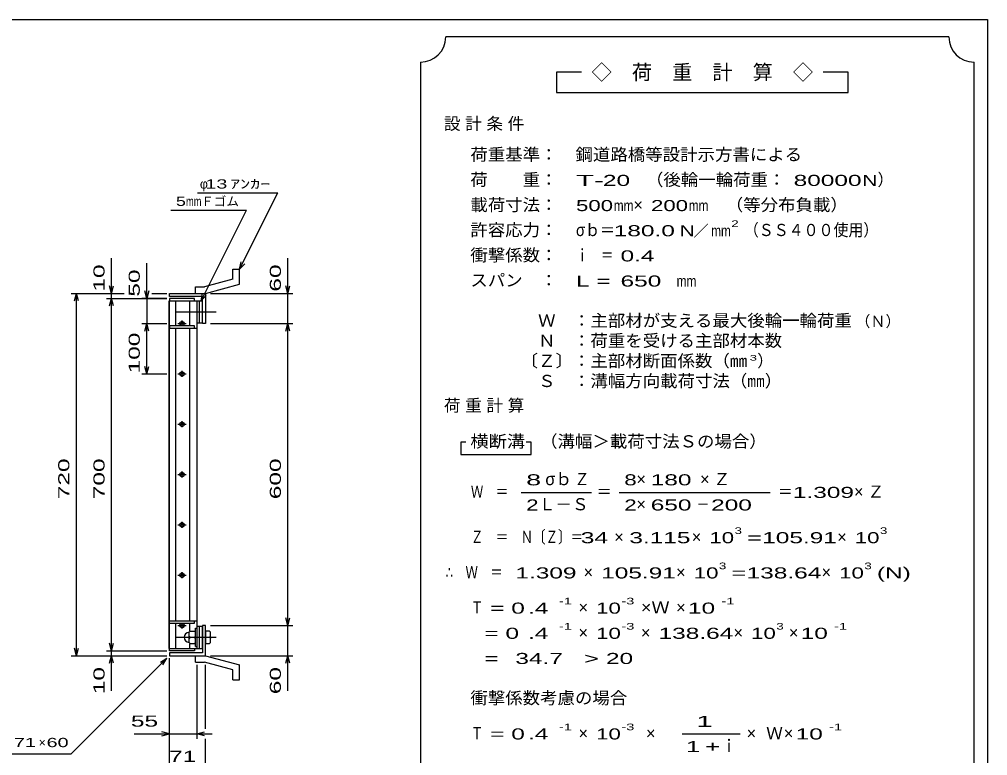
# Model space of a CAD drawing. Units: millimetres, scale not verified. Extents: x -1820 to 1731, y -1282 to 1054.
# Drawn here: x -193 to 1731, y -410 to 1054 of the extents above; entities that cross this region are included whole.
import ezdxf
from ezdxf.enums import TextEntityAlignment as Align

# ---------------------------------------------------------------- set-up
doc = ezdxf.new("R2010")
doc.units = ezdxf.units.MM
doc.header["$LTSCALE"] = 10
doc.linetypes.add('CHAIN', pattern=[18.5, 12, -1.5, 3.5, -1.5])
for name, color, linetype, lineweight in [('0_2', 150, 'Continuous', 25), ('16', 3, 'Continuous', 25), ('19', 6, 'Continuous', 25), ('22', 2, 'Continuous', 25)]:
    doc.layers.add(name, color=color, linetype=linetype, lineweight=lineweight)
doc.styles.add('ベクトル', font='')
doc.styles.get('ベクトル').set_extended_font_data('ベクトル')

msp = doc.modelspace()

# ---------------------------------------------------------------- linework, layer by layer
at = {"layer": '0_2'}
for p, q in [((-1729, 1053.5), (1731, 1053.5)), ((1731, 1053.5), (1731, -1146.5))]:
    msp.add_line(p, q, dxfattribs=at)
at = {"layer": '16'}
for p, q in [((104.3, -196.5), (104.3, 494.5)), ((104.3, 494.5), (105, 494.5)), ((155, 499), (105, 499)), ((105, 499), (105, 494.5)), ((105, 494.5), (155, 494.5)), ((105, -196.5), (105, 494.5)), ((105, 494.5), (160, 494.5)), ((117.5, 444.5), (117.5, 494.5)), ((145.5, 444.5), (145.5, 494.5)), ((155, 494.5), (155, 499)), ((160, -196.5), (160, 494.5)), ((160, 494.5), (164.5, 494.5)), ((164.5, 450.5), (164.5, 494.5)), ((164.5, 494.5), (170.5, 494.5)), ((170.5, 450.5), (170.5, 494.5)), ((105, 444.5), (105, 440)), ((155, 444.5), (105, 444.5)), ((122, 449), (138, 449)), ((128, 452), (132, 452)), ((128, 446), (132, 446)), ((130, 444.5), (130, 455)), ((155, 440), (155, 444.5)), ((160, 450.5), (164.5, 450.5)), ((164.5, 450.5), (170.5, 450.5)), ((105, 440), (160, 440)), ((117.5, -142), (117.5, 440)), ((145.5, -142), (145.5, 440)), ((122, 349), (138, 349)), ((128, 352), (132, 352)), ((130, 343), (130, 355)), ((128, 346), (132, 346)), ((128, 252), (132, 252)), ((130, 243), (130, 255)), ((122, 249), (138, 249)), ((128, 246), (132, 246)), ((130, 143), (130, 155)), ((122, 149), (138, 149)), ((128, 152), (132, 152)), ((128, 146), (132, 146)), ((122, 49), (138, 49)), ((128, 52), (132, 52)), ((128, 46), (132, 46)), ((130, 43), (130, 55)), ((122, -51), (138, -51)), ((128, -48), (132, -48)), ((128, -54), (132, -54)), ((130, -57), (130, -45)), ((105, -146.5), (105, -142)), ((105, -142), (160, -142)), ((105, -146.5), (155, -146.5)), ((117.5, -196.5), (117.5, -146.5)), ((122, -151), (138, -151)), ((128, -148), (132, -148)), ((130, -157), (130, -146.5)), ((145.5, -161.5), (145.5, -146.5)), ((155, -146.5), (155, -142)), ((160, -152.5), (164.5, -152.5)), ((164.5, -196.5), (164.5, -152.5)), ((164.5, -152.5), (170.5, -152.5)), ((170.5, -196.5), (170.5, -152.5)), ((128, -154), (132, -154)), ((146, -162.5), (144, -164.5)), ((144, -184.5), (144, -164.5)), ((146, -174.5), (144, -172.5)), ((146, -162.5), (155, -162.5)), ((157, -164.5), (155, -162.5)), ((155, -174.5), (157, -172.5)), ((157, -193), (157, -156)), ((157, -156), (160, -156)), ((160, -193), (160, -156)), ((146, -174.5), (144, -176.5)), ((144, -184.5), (146, -186.5)), ((145.5, -196.5), (145.5, -187.5)), ((146, -174.5), (155, -174.5)), ((146, -186.5), (155, -186.5)), ((157, -176.5), (155, -174.5)), ((155, -186.5), (157, -184.5)), ((104.3, -196.5), (105, -196.5)), ((105, -196.5), (155, -196.5)), ((105, -201), (105, -196.5)), ((105, -196.5), (160, -196.5)), ((155, -201), (105, -201)), ((155, -196.5), (155, -201)), ((157, -193), (160, -193)), ((160, -196.5), (164.5, -196.5)), ((164.5, -196.5), (170.5, -196.5))]:
    msp.add_line(p, q, dxfattribs=at)
at = {"layer": '16', "linetype": 'CHAIN'}
for p, q in [((117, 472.5), (198, 472.5)), ((117, -174.5), (198, -174.5))]:
    msp.add_line(p, q, dxfattribs=at)
at = {"layer": '16'}
for centre, radius, start, end in [((128, 449), 3, 90, 270), ((130, 449), 4, 46.6, 133.4), ((130, 449), 4, 226.6, 313.4), ((132, 449), 3, 270, 90), ((128, 349), 3, 90, 270), ((130, 349), 4, 46.6, 133.4), ((132, 349), 3, 270, 90), ((130, 349), 4, 226.6, 313.4), ((128, 249), 3, 90, 270), ((130, 249), 4, 46.6, 133.4), ((132, 249), 3, 270, 90), ((130, 249), 4, 226.6, 313.4), ((128, 149), 3, 90, 270), ((130, 149), 4, 46.6, 133.4), ((130, 149), 4, 226.6, 313.4), ((132, 149), 3, 270, 90), ((128, 49), 3, 90, 270), ((130, 49), 4, 46.6, 133.4), ((130, 49), 4, 226.6, 313.4), ((132, 49), 3, 270, 90), ((128, -51), 3, 90, 270), ((130, -51), 4, 46.6, 133.4), ((130, -51), 4, 226.6, 313.4), ((132, -51), 3, 270, 90), ((128, -151), 3, 90, 270), ((130, -151), 4, 46.6, 133.4), ((130, -151), 4, 226.6, 313.4), ((132, -151), 3, 270, 90), ((144, -174.5), 10, 90, 270)]:
    msp.add_arc(centre, radius, start, end, dxfattribs=at)
at = {"layer": '19'}
for p, q in [((231.1, 557.1), (244.1, 557.1)), ((231.1, 537.1), (231.1, 557.1)), ((244.1, 527.1), (244.1, 557.1)), ((156.5, 522), (174.8, 522)), ((156.5, 509), (156.5, 522)), ((231.1, 537.1), (174.8, 522)), ((176.5, 509), (244.1, 527.1)), ((105, 503), (105, 509)), ((105, 509), (176.5, 509)), ((170.5, 503), (105, 503)), ((156.5, 509), (176.5, 509)), ((170.5, 449), (170.5, 503)), ((176.5, 509), (176.5, 449)), ((176.5, 449), (170.5, 449)), ((176.5, -151), (170.5, -151)), ((170.5, -151), (170.5, -205)), ((176.5, -211), (176.5, -151)), ((184.5, -162.5), (176.5, -162.5)), ((176.5, -162.5), (176.5, -186.5)), ((186.5, -164.5), (184.5, -162.5)), ((186.5, -172.5), (184.5, -174.5)), ((186.5, -184.5), (186.5, -164.5)), ((176.5, -174.5), (184.5, -174.5)), ((176.5, -186.5), (184.5, -186.5)), ((184.5, -174.5), (186.5, -176.5)), ((184.5, -186.5), (186.5, -184.5)), ((105, -205), (105, -211)), ((170.5, -205), (105, -205)), ((105, -211), (176.5, -211)), ((156.5, -211), (176.5, -211)), ((156.5, -224), (156.5, -211)), ((176.5, -211), (244.1, -229.1)), ((156.5, -224), (174.8, -224)), ((231.1, -239.1), (174.8, -224)), ((244.1, -259.1), (244.1, -229.1)), ((231.1, -259.1), (231.1, -239.1)), ((231.1, -259.1), (244.1, -259.1))]:
    msp.add_line(p, q, dxfattribs=at)
at = {"layer": '22', "color": 4}
for p, q in [((1654, 1018.5), (654, 1018.5)), ((604, 968.5), (604, -581.5)), ((1704, -581.5), (1704, 968.5)), ((924, 948.5), (874, 948.5)), ((874, 948.5), (874, 908.5)), ((1454, 948.5), (1404, 948.5)), ((1454, 908.5), (1454, 948.5)), ((874, 908.5), (1454, 908.5)), ((160.5, 709), (320.5, 709)), ((244.5, 557), (320.5, 709)), ((108, 674.5), (258, 674.5)), ((168, 494.5), (258, 674.5)), ((-10, 509), (-10, 579)), ((340.5, 509), (340.5, 579)), ((60, 499), (60, 569)), ((244.5, 557), (247.5, 571.6)), ((244.5, 557), (254.5, 568)), ((-10, 509), (-14, 524)), ((-10, 509), (-6, 524)), ((340.5, 509), (336.5, 524)), ((340.5, 509), (344.5, 524)), ((-90, 509), (15, 509)), ((-84, 494), (-80, 509)), ((-76, 494), (-80, 509)), ((-80, -211), (-80, 509)), ((-20, 509), (15, 509)), ((-10, 499), (-10, 509)), ((60, 499), (56, 514)), ((64, 514), (60, 499)), ((70, 509), (100, 509)), ((70, 509), (100, 509)), ((168, 494.5), (171, 509.1)), ((168, 494.5), (178, 505.5)), ((186.5, 509), (350.5, 509)), ((340.5, 449), (340.5, 509)), ((-20, 499), (100, 499)), ((-14, 484), (-10, 499)), ((-6, 484), (-10, 499)), ((-10, -201), (-10, 499)), ((100, 499), (50, 499)), ((60, 499), (60, 449)), ((50, 449), (100, 449)), ((56, 434), (60, 449)), ((64, 434), (60, 449)), ((60, 349), (60, 449)), ((186.5, 449), (350.5, 449)), ((336.5, 434), (340.5, 449)), ((344.5, 434), (340.5, 449)), ((340.5, -151), (340.5, 449)), ((50, 349), (100, 349)), ((60, 349), (56, 364)), ((60, 349), (64, 364)), ((694, 213.5), (684, 213.5)), ((684, 213.5), (684, 188.5)), ((824, 213.5), (814, 213.5)), ((824, 188.5), (824, 213.5)), ((684, 188.5), (824, 188.5)), ((804, 113.5), (944, 113.5)), ((999, 113.5), (1299, 113.5)), ((186.5, -151), (350.5, -151)), ((340.5, -151), (336.5, -136)), ((340.5, -151), (344.5, -136)), ((340.5, -211), (340.5, -151)), ((-10, -201), (-14, -186)), ((-10, -201), (-6, -186)), ((-90, -211), (100, -211)), ((-80, -211), (-84, -196)), ((-80, -211), (-76, -196)), ((-20, -201), (100, -201)), ((-20, -211), (100, -211)), ((-14, -226), (-10, -211)), ((-10, -211), (-10, -201)), ((-6, -226), (-10, -211)), ((-10, -281), (-10, -211)), ((186.5, -211), (350.5, -211)), ((336.5, -226), (340.5, -211)), ((344.5, -226), (340.5, -211)), ((340.5, -281), (340.5, -211)), ((-90, -406), (100, -216)), ((87, -224), (100, -216)), ((92, -229), (100, -216)), ((105, -376), (105, -216)), ((105, -446), (105, -216)), ((160, -376), (160, -229)), ((176.5, -356), (176.5, -229)), ((105, -366), (90, -362)), ((160, -366), (175, -362)), ((35, -366), (105, -366)), ((90, -370), (105, -366)), ((105, -366), (160, -366)), ((175, -370), (160, -366)), ((160, -366), (190, -366)), ((176.5, -446), (176.5, -376)), ((1124, -366.5), (1239, -366.5)), ((-290, -406), (-90, -406))]:
    msp.add_line(p, q, dxfattribs=at)
for centre, start, end in [((604, 1018.5), 270, 0), ((1704, 1018.5), 180, 270)]:
    msp.add_arc(centre, 50, start, end, dxfattribs=at)

# ---------------------------------------------------------------- texts
at = {"layer": '22', "style": 'ベクトル'}
for s, height, p in [('◇\u3000荷\u3000重\u3000計\u3000算\u3000◇', 29.33, (944, 948.5)), ('）', 24.2, (1512, 735)), ('φ', 18.3, (165.5, 726.5)), ('Ｆゴム', 18.33, (168, 692)), ('×', 24.2, (1027, 685)), ('／', 22, (1146.5, 633.5)), ('（Ｎ）', 21.99, (1468, 453.5)), ('）', 24.2, (1273, 375)), ('σｂ', 24.19, (852, 140)), ('×', 24.2, (1033, 140)), ('Ｌ－Ｓ', 24.19, (839, 90)), ('×', 24.2, (1033, 90)), ('×', 24.2, (989, 25)), ('×', 24.2, (1143, 25)), ('×', 24.2, (1432, 25)), ('×', 24.2, (928, -45)), ('×', 24.2, (1112, -45)), ('×', 24.2, (1401, -45)), ('×', 24.2, (918, -115)), ('×', 24.2, (1112, -115)), ('×', 24.2, (918, -165)), ('×', 24.2, (1042, -165)), ('×', 24.2, (1226, -165)), ('×', 24.2, (1336, -165)), ('×', 24.2, (918, -365)), ('×', 24.2, (1052, -365)), ('×', 24.2, (1252, -365)), ('Ｗ', 24.2, (1291, -365)), ('×', 24.2, (1326, -365)), ('×', 18.3, (-155, -383.5)), ('ｉ', 24.2, (1200.5, -390))]:
    msp.add_text(s, height=height, dxfattribs=at).set_placement(p, align=Align.MIDDLE_LEFT)
for s, height, width, p in [('荷重基準：\u3000', 24.19, 1.05, (703, 785)), ('鋼道路橋等設計示方書による', 24.19, 1.05, (912, 785)), ('荷\u3000\u3000重：\u3000', 24.19, 1.05, (703, 735)), ('（後輪一輪荷重：', 24.19, 1.05, (1052, 735)), (' 13 ', 18.33, 1.6, (165.5, 726.5)), ('ｱﾝｶｰ', 18.33, 1.6, (225.5, 726.5)), ('T-', 21.99, 2, (913, 733.5)), (' 20 ', 21.99, 1.65, (953, 733.5)), (' 80000', 21.99, 1.65, (1332, 733.5)), ('N', 22, 1.4, (1482, 733.5)), ('5', 18.3, 1.45, (118, 692)), ('mm', 18.33, 0.75, (138, 692)), ('載荷寸法：\u3000', 24.19, 1.05, (703, 685)), ('500', 21.99, 1.5, (913, 683.5)), ('200', 21.99, 1.5, (1062, 683.5)), ('\u3000（等分布負載）', 24.19, 1.05, (1176, 685)), ('mm', 21.99, 0.8, (988, 683.5)), ('mm', 21.99, 0.8, (1137, 683.5)), ('2', 13.2, 1.5, (1221.5, 647.5)), ('許容応力：\u3000', 24.19, 1.05, (703, 635)), ('σｂ＝', 24.19, 0.9, (913, 635)), ('180.0', 21.99, 1.65, (988, 633.5)), ('N', 22, 1.4, (1119, 633.5)), ('mm', 21.99, 0.8, (1181.5, 633.5)), ('（ＳＳ４００使用）', 24.19, 0.9, (1246.5, 635)), ('衝撃係数：\u3000', 24.19, 1.05, (703, 585)), ('ｉ\u3000＝', 24.19, 0.75, (913, 585)), (' 0.4', 21.99, 1.65, (988, 583.5)), ('スパン\u3000：\u3000', 24.19, 1.05, (703, 535)), ('L =', 21.99, 1.65, (913, 533.5)), (' 650 ', 21.99, 1.65, (988, 533.5)), ('mm', 21.99, 0.8, (1113, 533.5)), ('\u3000Ｗ\u3000：主部材が支える最大後輪一輪荷重', 24.19, 1.05, (803, 455)), ('\u3000Ｎ\u3000：荷重を受ける主部材本数', 24.19, 1.05, (803, 415)), ('〔Ｚ〕：主部材断面係数（㎜', 24.19, 1.05, (803, 375)), ('3', 11, 1.8, (1258, 381)), ('\u3000Ｓ\u3000：溝幅方向載荷寸法（㎜）', 24.19, 1.05, (803, 335)), ('\u3000（溝幅＞載荷寸法Ｓの場合）', 24.19, 1.05, (807, 215)), ('横断溝', 24.19, 1.1, (703, 215)), ('8', 22, 1.8, (814, 138.5)), ('Ｚ', 24.2, 0.9, (910, 140)), ('8', 22, 1.5, (1009, 138.5)), (' 180 ', 21.99, 1.65, (1048, 138.5)), ('Ｗ\u3000＝', 24.19, 0.75, (704, 115)), ('＝', 24.2, 0.9, (954, 115)), ('＝', 24.2, 0.9, (1314, 115)), ('1.309', 21.99, 1.65, (1344, 113.5)), ('2', 22, 1.5, (814, 88.5)), ('2', 22, 1.5, (1009, 88.5)), (' 650 ', 21.99, 1.65, (1048, 88.5)), (' 200 ', 21.99, 1.65, (1168, 88.5)), ('－', 24.2, 0.75, (1153, 90)), ('Ｚ\u3000＝\u3000Ｎ〔Ｚ〕＝', 24.19, 0.75, (704, 25)), ('3', 13.2, 1.5, (1228, 37.5)), ('3', 13.2, 1.5, (1517, 37.5)), (' 34 ', 21.99, 1.65, (909, 23.5)), ('3.115', 21.99, 1.65, (1019, 23.5)), ('10', 21.99, 1.5, (1178, 23.5)), ('=', 22, 1.7, (1253, 23.5)), ('105.91', 21.99, 1.65, (1283, 23.5)), ('10', 21.99, 1.5, (1467, 23.5)), ('∴\u3000Ｗ\u3000＝', 24.19, 0.75, (654, -45)), (' 1.309', 21.99, 1.65, (779, -46.5)), ('105.91', 21.99, 1.65, (963, -46.5)), ('10', 21.99, 1.5, (1147, -46.5)), ('3', 13.2, 1.5, (1197, -32.5)), ('138.64', 21.99, 1.65, (1252, -46.5)), ('10', 21.99, 1.5, (1436, -46.5)), ('3', 13.2, 1.5, (1486, -32.5)), ('(N)', 21.99, 1.65, (1511, -46.5)), ('=', 22, 1.7, (1222, -46.5)), ('-1', 13.2, 1.65, (879, -102.5)), ('-3', 13.2, 1.65, (1003, -102.5)), ('-1', 13.2, 1.65, (1202, -102.5)), ('Ｔ', 24.2, 0.75, (704, -115)), (' = 0', 21.99, 1.65, (729, -116.5)), (' .4 ', 21.99, 1.65, (804, -116.5)), ('10', 21.99, 1.5, (953, -116.5)), ('×Ｗ', 24.19, 1.1, (1042, -115)), (' 10 ', 21.99, 1.65, (1122, -116.5)), ('-1', 13.2, 1.65, (879, -152.5)), ('-3', 13.2, 1.65, (1003, -152.5)), ('3', 13.2, 1.5, (1311, -152.5)), ('-1', 13.2, 1.65, (1426, -152.5)), ('  = 0', 21.99, 1.65, (704, -166.5)), (' .4 ', 21.99, 1.65, (804, -166.5)), ('10', 21.99, 1.5, (953, -166.5)), ('138.64', 21.99, 1.65, (1077, -166.5)), ('10', 21.99, 1.5, (1261, -166.5)), (' 10 ', 21.99, 1.65, (1346, -166.5)), (' 34.7', 21.99, 1.65, (779, -216.5)), ('>', 22, 1.7, (929, -216.5)), (' 20 ', 21.99, 1.65, (959, -216.5)), ('  =', 21.99, 1.65, (704, -216.5)), ('衝撃係数考慮の場合', 24.19, 1.05, (703, -295)), (' 55 ', 21.99, 1.65, (15, -341)), ('-1', 13.2, 1.65, (879, -352.5)), ('-3', 13.2, 1.65, (1003, -352.5)), ('-1', 13.2, 1.65, (1416, -352.5)), ('Ｔ', 24.2, 0.75, (704, -365)), (' = 0', 21.99, 1.65, (729, -366.5)), (' .4 ', 21.99, 1.65, (804, -366.5)), ('10', 21.99, 1.5, (953, -366.5)), (' 10 ', 21.99, 1.65, (1336, -366.5)), (' 71 ', 18.33, 1.6, (-215, -383.5)), (' 60 ', 18.33, 1.6, (-150, -383.5)), (' 71 ', 21.99, 1.65, (90.8, -411))]:
    msp.add_text(s, height=height, dxfattribs=dict(at, width=width)).set_placement(p, align=Align.MIDDLE_LEFT)
at = {"layer": '22', "style": 'ベクトル', "width": 1.65}
for s, p in [(' 10 ', (-35, 499)), (' 60 ', (315.5, 499)), (' 50 ', (35, 489)), (' 100 ', (35, 336.5)), (' 720 ', (-105, 86.5)), (' 700 ', (-35, 86.5)), (' 600 ', (315.5, 86.5)), (' 10 ', (-35, -301)), (' 60 ', (315.5, -301))]:
    msp.add_text(s, height=21.99, rotation=90, dxfattribs=at).set_placement(p, align=Align.MIDDLE_LEFT)
at = {"layer": '22', "attachment_point": 4, "style": 'ベクトル'}
for s, insert, char_height in [('\\T1.28;設計条件', (650.5, 845), 24.19), ('\\T1.28;荷重計算', (650.5, 285), 24.19), ('\\T1.42;×Ｚ', (1159.5, 140), 24.19), ('\\T1.42;×Ｚ', (1465.5, 115), 24.19), ('\\T1.25;\\W2;\\~1\\~', (1131.5, -341.5), 21.99), ('\\T1.33;\\W1.75;1+', (1131.5, -391.5), 21.99)]:
    msp.add_mtext(s, dxfattribs=dict(at, insert=insert, char_height=char_height))

doc.saveas('drawing.dxf')
